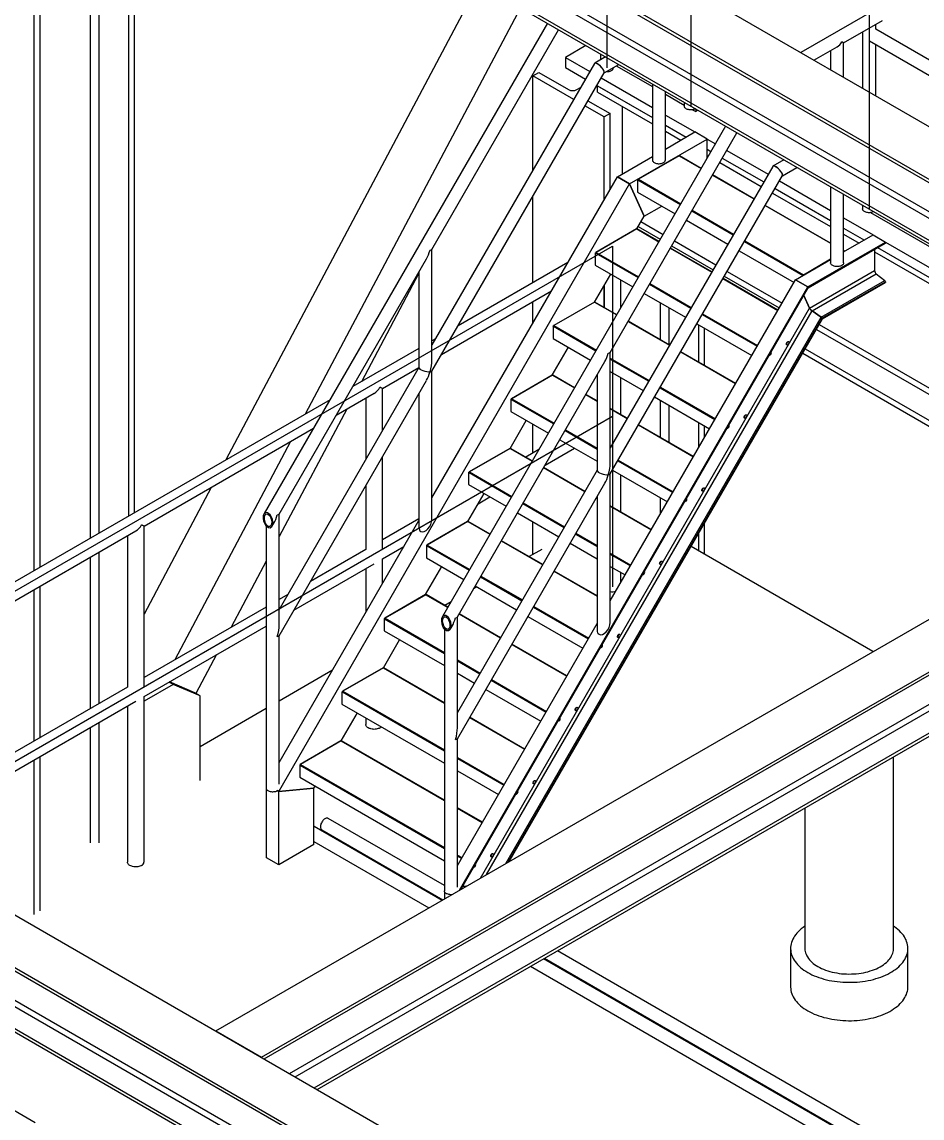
# Model space of a CAD drawing. Header units: inches. Extents: x -1490 to 2215, y -1057 to 1547.
# Drawn here: x 1692.9 to 1783.5, y 1336.1 to 1446.4 of the extents above; entities that cross this region are included whole.
import ezdxf

# ---------------------------------------------------------------- set-up
doc = ezdxf.new("R2010")
doc.units = ezdxf.units.IN
doc.header["$MEASUREMENT"] = 0

msp = doc.modelspace()

# ---------------------------------------------------------------- linework, layer by layer
at = {"color": 7, "linetype": 'Continuous', "lineweight": 25}
for p, q in [((1697.89, 1485.67), (1960.93, 1333.81)), ((1693.29, 1483.02), (1956.34, 1331.16)), ((1693.48, 1482.58), (1955.88, 1331.1)), ((1694.72, 1391.52), (1694.72, 1479.7)), ((1694.11, 1391.17), (1694.11, 1479.35)), ((1695.68, 1478.37), (1819.69, 1406.78)), ((1695.4, 1477.88), (1819.12, 1406.45)), ((1694.72, 1476.05), (1817.19, 1405.34)), ((1694.72, 1475.72), (1816.91, 1405.18)), ((1699.8, 1394.46), (1699.8, 1472.78)), ((1700.65, 1394.95), (1700.65, 1472.29)), ((1703.63, 1396.66), (1703.63, 1470.58)), ((1704.23, 1397.01), (1704.23, 1470.23)), ((1738.83, 1450.25), (1713.4, 1402.31)), ((1743.07, 1447.81), (1721.39, 1406.92)), ((1778.84, 1447.66), (1771.28, 1443.3)), ((1775.58, 1444.27), (1779.5, 1446.53)), ((1745.76, 1446.25), (1717.27, 1396.9)), ((1734.14, 1423.49), (1746.9, 1445.59)), ((1777.49, 1445.37), (1777.49, 1439.71)), ((1778.81, 1445.65), (1778.81, 1446.13)), ((1831.92, 1414.99), (1778.81, 1445.65)), ((1775.58, 1440.81), (1775.58, 1444.27)), ((1778.18, 1444.49), (1830.6, 1414.23)), ((1778.81, 1438.95), (1778.81, 1444.13)), ((1749.64, 1444.01), (1747.59, 1442.82)), ((1751.1, 1443.17), (1751.1, 1442.57)), ((1772.59, 1442.54), (1774.93, 1443.89)), ((1774.27, 1443.51), (1774.27, 1441.57)), ((1750.5, 1442.21), (1734.15, 1413.89)), ((1747.59, 1442.82), (1747.59, 1441.8)), ((1747.59, 1442.82), (1750.04, 1441.41)), ((1751.62, 1442.87), (1750.53, 1442.24)), ((1751.47, 1441.26), (1752.94, 1442.11)), ((1752.7, 1441.97), (1756.33, 1439.88)), ((1734.14, 1411.24), (1751.48, 1441.28)), ((1744.31, 1440.95), (1744.92, 1441.3)), ((1744.31, 1431.49), (1744.31, 1440.95)), ((1748.41, 1438.59), (1744.31, 1440.95)), ((1744.92, 1441.3), (1747.89, 1439.58)), ((1747.59, 1441.8), (1749.6, 1440.64)), ((1752.42, 1441.77), (1752.42, 1441.81)), ((1748.74, 1439.58), (1749.1, 1439.79)), ((1750.74, 1439.99), (1756.33, 1436.76)), ((1750.8, 1439.95), (1756.33, 1436.76)), ((1750.8, 1439.33), (1750.8, 1439.95)), ((1751.18, 1440.75), (1756.33, 1437.78)), ((1756.33, 1440.15), (1756.33, 1432.5)), ((1750.8, 1439.33), (1756.33, 1436.14)), ((1757.64, 1432.5), (1757.64, 1439.39)), ((1757.64, 1439.12), (1759.54, 1438.02)), ((1751.48, 1436.82), (1749.55, 1437.93)), ((1749.85, 1438.45), (1752.08, 1437.16)), ((1753.33, 1431.1), (1753.33, 1437.88)), ((1759.54, 1438.3), (1759.54, 1437.92)), ((1760.36, 1437.55), (1760.69, 1437.36)), ((1760.69, 1437.63), (1760.69, 1437.36)), ((1760.87, 1437.53), (1760.87, 1437.46)), ((1752.08, 1437.16), (1751.48, 1436.82)), ((1751.48, 1428.5), (1751.48, 1436.82)), ((1752.08, 1429.54), (1752.08, 1437.16)), ((1757.64, 1437.02), (1760.61, 1435.31)), ((1760.87, 1437.46), (1760.69, 1437.36)), ((1763.7, 1435.89), (1735.21, 1386.55)), ((1757.64, 1436), (1759.73, 1434.8)), ((1757.64, 1436), (1759.73, 1434.8)), ((1757.64, 1435.39), (1759.2, 1434.49)), ((1757.64, 1433.59), (1760.61, 1435.31)), ((1761.85, 1434.59), (1760.61, 1435.31)), ((1752.08, 1413.13), (1764.84, 1435.24)), ((1754.04, 1430.09), (1761.85, 1434.59)), ((1761.85, 1432.68), (1761.85, 1434.59)), ((1761.85, 1434.59), (1762.68, 1434.11)), ((1761.85, 1433.57), (1762.23, 1433.35)), ((1761.85, 1433.57), (1762.23, 1433.35)), ((1763.82, 1433.46), (1767.98, 1431.05)), ((1752.81, 1430.8), (1756.33, 1432.83)), ((1758.99, 1432.91), (1754.9, 1430.55)), ((1759.02, 1432.91), (1754.93, 1430.55)), ((1759.02, 1432.91), (1761.24, 1431.63)), ((1761.25, 1431.64), (1759.05, 1432.91)), ((1761.85, 1432.96), (1761.97, 1432.89)), ((1763.11, 1432.23), (1767.27, 1429.83)), ((1763.37, 1432.69), (1767.54, 1430.29)), ((1763.37, 1432.69), (1767.54, 1430.29)), ((1769.56, 1432.51), (1768.47, 1431.88)), ((1752.08, 1400.89), (1769.42, 1430.92)), ((1768.44, 1431.85), (1752.09, 1403.53)), ((1762.38, 1430.97), (1766.55, 1428.57)), ((1766.55, 1428.58), (1762.39, 1430.99)), ((1769.41, 1430.91), (1770.88, 1431.75)), ((1718.74, 1368.93), (1754.04, 1430.09)), ((1734.15, 1398.49), (1752.81, 1430.8)), ((1752.81, 1430.8), (1754.04, 1430.09)), ((1754.04, 1430.09), (1752.81, 1430.8)), ((1754.04, 1430.09), (1755.51, 1426.85)), ((1755.51, 1426.85), (1754.04, 1430.09)), ((1754.84, 1430.5), (1754.86, 1430.51)), ((1754.84, 1430.5), (1754.84, 1429.26)), ((1754.84, 1430.5), (1754.88, 1430.48)), ((1754.86, 1430.51), (1754.89, 1430.5)), ((1754.88, 1430.5), (1754.88, 1430.52)), ((1754.9, 1430.52), (1754.88, 1430.52)), ((1754.88, 1430.48), (1759.15, 1428.01)), ((1754.93, 1430.55), (1759.2, 1428.08)), ((1769.12, 1430.39), (1774.27, 1427.42)), ((1774.27, 1429.79), (1774.27, 1422.14)), ((1744.31, 1420.15), (1744.31, 1428.86)), ((1754.84, 1429.26), (1758.62, 1427.08)), ((1768.41, 1429.17), (1774.27, 1425.79)), ((1768.68, 1429.63), (1774.27, 1426.4)), ((1768.68, 1429.63), (1774.27, 1426.4)), ((1775.58, 1422.14), (1775.58, 1429.04)), ((1755.51, 1426.85), (1757.27, 1427.86)), ((1767.68, 1427.91), (1774.27, 1424.11)), ((1774.27, 1424.13), (1767.69, 1427.92)), ((1777.49, 1427.93), (1777.49, 1427.57)), ((1754.76, 1425.55), (1755.51, 1426.85)), ((1760.29, 1427.36), (1764.46, 1424.95)), ((1760.33, 1427.43), (1764.5, 1425.02)), ((1775.58, 1426.66), (1778.55, 1424.95)), ((1778.29, 1427.2), (1816.67, 1405.04)), ((1754.74, 1425.55), (1750.65, 1423.19)), ((1754.77, 1425.55), (1750.68, 1423.19)), ((1754.77, 1425.55), (1756.99, 1424.27)), ((1757, 1424.28), (1754.8, 1425.55)), ((1754.9, 1425.8), (1757.13, 1424.51)), ((1755.18, 1426.29), (1757.41, 1425)), ((1759.76, 1426.43), (1763.92, 1424.02)), ((1775.58, 1425.64), (1777.67, 1424.44)), ((1775.58, 1425.64), (1777.67, 1424.44)), ((1758.55, 1424.34), (1762.72, 1421.94)), ((1765.6, 1424.29), (1771.51, 1420.88)), ((1765.64, 1424.36), (1771.55, 1420.95)), ((1775.58, 1425.03), (1777.14, 1424.13)), ((1775.58, 1423.24), (1778.55, 1424.95)), ((1778.55, 1424.95), (1779.79, 1424.23)), ((1734.15, 1412.35), (1734.15, 1423.51)), ((1750.59, 1423.14), (1750.61, 1423.15)), ((1750.61, 1423.15), (1750.64, 1423.14)), ((1750.63, 1423.14), (1750.63, 1423.16)), ((1750.65, 1423.16), (1750.63, 1423.16)), ((1750.68, 1423.19), (1754.95, 1420.72)), ((1758.13, 1423.61), (1762.3, 1421.21)), ((1762.3, 1421.22), (1758.14, 1423.62)), ((1758.27, 1423.85), (1762.44, 1421.45)), ((1765.06, 1423.36), (1770.59, 1420.17)), ((1771.98, 1419.73), (1779.79, 1424.23)), ((1772.01, 1419.67), (1779.79, 1424.16)), ((1772.02, 1419.63), (1779.77, 1424.11)), ((1775.67, 1423.32), (1775.58, 1423.37)), ((1775.58, 1423.35), (1775.64, 1423.32)), ((1775.58, 1423.28), (1775.64, 1423.32)), ((1778.69, 1423.48), (1778.69, 1421.36)), ((1778.69, 1423.24), (1813.44, 1403.17)), ((1779, 1423.67), (1813.97, 1403.48)), ((1779, 1423.67), (1813.97, 1403.48)), ((1779.79, 1424.23), (1779.79, 1424.16)), ((1779.79, 1424.23), (1814.86, 1403.99)), ((1718.76, 1396.86), (1733.6, 1422.56)), ((1747.83, 1422.18), (1736.77, 1415.8)), ((1750.59, 1423.14), (1750.59, 1421.9)), ((1750.59, 1423.14), (1750.63, 1423.12)), ((1750.63, 1423.12), (1754.9, 1420.65)), ((1770.75, 1420.44), (1774.27, 1422.48)), ((1771.55, 1420.95), (1774.27, 1422.53)), ((1732.84, 1421.1), (1727.05, 1410.18)), ((1732.84, 1421.23), (1732.84, 1411.59)), ((1750.51, 1418.19), (1752.14, 1421.01)), ((1750.59, 1421.9), (1754.37, 1419.72)), ((1763.86, 1421.28), (1769.39, 1418.09)), ((1771.55, 1420.93), (1771.55, 1420.95)), ((1772.14, 1417.58), (1778.69, 1421.36)), ((1772.4, 1417.3), (1778.86, 1421.02)), ((1778.86, 1421.02), (1779.72, 1420.36)), ((1751.48, 1417.66), (1751.48, 1419.87)), ((1751.49, 1419.89), (1751.49, 1417.65)), ((1752.09, 1388.13), (1770.75, 1420.44)), ((1753.15, 1417.61), (1753.15, 1420.43)), ((1756.04, 1419.99), (1760.21, 1417.59)), ((1756.08, 1420.07), (1760.25, 1417.66)), ((1763.43, 1420.55), (1768.96, 1417.36)), ((1768.97, 1417.37), (1763.44, 1420.56)), ((1763.57, 1420.79), (1769.1, 1417.6)), ((1770.75, 1420.44), (1771.98, 1419.73)), ((1771.98, 1419.73), (1770.75, 1420.44)), ((1773.32, 1416.66), (1779.72, 1420.36)), ((1773.42, 1416.56), (1779.79, 1420.23)), ((1773.45, 1416.49), (1779.79, 1420.15)), ((1779.79, 1420.23), (1779.79, 1420.15)), ((1583.7, 1419.13), (1845.67, 1267.89)), ((1735.11, 1412.92), (1746.17, 1419.31)), ((1736.92, 1359), (1771.98, 1419.73)), ((1737.02, 1359.06), (1772.01, 1419.67)), ((1737.05, 1359.08), (1772.02, 1419.63)), ((1755.51, 1419.07), (1759.67, 1416.66)), ((1771.57, 1418.85), (1772.14, 1417.58)), ((1772.14, 1417.58), (1771.57, 1418.85)), ((1771.98, 1419.73), (1772.01, 1419.67)), ((1772.01, 1419.67), (1771.98, 1419.73)), ((1744.31, 1416.09), (1744.31, 1418.24)), ((1750.49, 1418.19), (1746.4, 1415.83)), ((1750.52, 1418.19), (1746.43, 1415.83)), ((1750.52, 1418.19), (1752.74, 1416.91)), ((1752.75, 1416.92), (1750.55, 1418.19)), ((1757.16, 1414.37), (1757.16, 1418.11)), ((1739.02, 1360.21), (1772.14, 1417.58)), ((1739.65, 1360.58), (1772.4, 1417.3)), ((1741.59, 1361.69), (1773.32, 1416.66)), ((1741.83, 1361.83), (1773.42, 1416.56)), ((1758.01, 1413.88), (1758.01, 1417.62)), ((1761.35, 1416.93), (1766.88, 1413.74)), ((1761.39, 1417), (1766.92, 1413.81)), ((1772.4, 1417.3), (1773.32, 1416.66)), ((1773.32, 1416.66), (1772.4, 1417.3)), ((1773.42, 1416.56), (1773.45, 1416.49)), ((1773.45, 1416.49), (1773.42, 1416.56)), ((1579.1, 1416.48), (1841.08, 1265.24)), ((1579.1, 1416.15), (1841.08, 1264.92)), ((1741.92, 1361.89), (1773.45, 1416.49)), ((1746.34, 1415.78), (1746.36, 1415.79)), ((1746.34, 1415.78), (1746.34, 1414.54)), ((1746.34, 1415.78), (1746.38, 1415.76)), ((1746.36, 1415.79), (1746.39, 1415.78)), ((1746.38, 1415.78), (1746.38, 1415.8)), ((1746.4, 1415.8), (1746.38, 1415.8)), ((1746.38, 1415.76), (1750.65, 1413.29)), ((1746.43, 1415.83), (1750.7, 1413.36)), ((1753.88, 1416.25), (1758.05, 1413.84)), ((1758.05, 1413.86), (1753.89, 1416.26)), ((1760.81, 1416), (1766.34, 1412.81)), ((1760.99, 1412.16), (1760.99, 1415.9)), ((1761.59, 1411.82), (1761.59, 1415.55)), ((1772.84, 1415.44), (1803.77, 1397.59)), ((1773.12, 1415.93), (1804.33, 1397.92)), ((1734.49, 1414.48), (1734.15, 1414.29)), ((1746.34, 1414.54), (1750.12, 1412.36)), ((1732.84, 1413.53), (1726.17, 1409.68)), ((1746.26, 1410.83), (1747.89, 1413.65)), ((1771.72, 1413.5), (1801.52, 1396.29)), ((1736.71, 1386.5), (1751.55, 1412.2)), ((1752.09, 1402), (1752.09, 1413.15)), ((1752.09, 1412.55), (1756, 1410.3)), ((1752.09, 1412.46), (1755.96, 1410.23)), ((1759.18, 1413.19), (1764.71, 1409.99)), ((1764.72, 1410.01), (1759.19, 1413.2)), ((1771.46, 1413.04), (1800.99, 1395.99)), ((1581.03, 1411.44), (1835.27, 1264.67)), ((1581.31, 1411.93), (1835.27, 1265.33)), ((1732.84, 1411.61), (1718.77, 1387.26)), ((1729.16, 1409.49), (1732.83, 1411.61)), ((1734.15, 1396.3), (1734.15, 1411.26)), ((1752.09, 1411.22), (1755.42, 1409.3)), ((1718.76, 1384.61), (1733.6, 1410.31)), ((1746.24, 1410.83), (1742.15, 1408.47)), ((1746.27, 1410.83), (1742.18, 1408.46)), ((1746.27, 1410.83), (1748.49, 1409.55)), ((1748.5, 1409.56), (1746.3, 1410.83)), ((1750.78, 1410.87), (1750.78, 1401.24)), ((1753.15, 1406.88), (1753.15, 1410.61)), ((1579.99, 1409.82), (1835.27, 1262.45)), ((1579.99, 1409.49), (1835.27, 1262.12)), ((1724.51, 1406.8), (1728.33, 1409.01)), ((1729.16, 1405.25), (1729.16, 1409.49)), ((1732.84, 1408.98), (1732.84, 1395.54)), ((1749.63, 1408.89), (1750.78, 1408.23)), ((1750.78, 1408.25), (1749.64, 1408.9)), ((1757.1, 1409.57), (1762.63, 1406.38)), ((1757.14, 1409.64), (1762.67, 1406.45)), ((1723.89, 1408.36), (1679.35, 1382.65)), ((1712.39, 1344.84), (1822.17, 1408.21)), ((1727.5, 1408.53), (1727.5, 1402.37)), ((1742.09, 1408.42), (1742.11, 1408.43)), ((1742.09, 1408.42), (1742.09, 1407.18)), ((1742.09, 1408.42), (1742.13, 1408.39)), ((1742.11, 1408.43), (1742.14, 1408.42)), ((1742.13, 1408.42), (1742.13, 1408.44)), ((1742.15, 1408.43), (1742.13, 1408.44)), ((1742.13, 1408.39), (1746.4, 1405.93)), ((1742.18, 1408.46), (1746.45, 1406)), ((1756.56, 1408.64), (1762.09, 1405.45)), ((1757.16, 1404.56), (1757.16, 1408.29)), ((1758.01, 1404.07), (1758.01, 1407.8)), ((1725.58, 1407.42), (1718.77, 1394.59)), ((1742.09, 1407.18), (1745.87, 1405)), ((1753.8, 1406.5), (1752.09, 1407.49)), ((1752.09, 1407.47), (1753.8, 1406.48)), ((1716.98, 1342.19), (1826.76, 1405.56)), ((1742.01, 1403.47), (1743.64, 1406.29)), ((1744.31, 1403), (1744.31, 1405.9)), ((1754.93, 1405.83), (1760.46, 1402.63)), ((1760.47, 1402.65), (1754.94, 1405.84)), ((1760.99, 1403.54), (1760.99, 1406.08)), ((1761.59, 1404.59), (1761.59, 1405.74)), ((1705.17, 1395.64), (1722.23, 1405.49)), ((1717.26, 1342.02), (1826.76, 1405.23)), ((1747.54, 1405.27), (1750.78, 1403.4)), ((1747.58, 1405.34), (1750.78, 1403.5)), ((1719.92, 1404.15), (1708.28, 1382.2)), ((1741.99, 1403.47), (1737.9, 1401.11)), ((1742.02, 1403.47), (1737.93, 1401.1)), ((1742.02, 1403.47), (1744.24, 1402.18)), ((1744.25, 1402.2), (1742.05, 1403.47)), ((1744.92, 1403.35), (1743.58, 1402.58)), ((1745.53, 1401.79), (1748.48, 1403.49)), ((1747.01, 1404.34), (1750.78, 1402.17)), ((1729.16, 1393.3), (1729.16, 1402.62)), ((1752.85, 1402.21), (1758.38, 1399.02)), ((1752.89, 1402.28), (1758.42, 1399.09)), ((1750.78, 1401.26), (1736.71, 1376.9)), ((1737.88, 1401.06), (1737.88, 1401.08)), ((1737.9, 1401.07), (1737.88, 1401.08)), ((1737.93, 1401.1), (1742.2, 1398.64)), ((1745.38, 1401.53), (1749.55, 1399.12)), ((1749.55, 1399.14), (1745.39, 1401.54)), ((1752.31, 1401.28), (1757.84, 1398.09)), ((1719.81, 1340.55), (1824.55, 1401.01)), ((1720.38, 1340.22), (1824.83, 1400.52)), ((1737.84, 1401.06), (1737.86, 1401.07)), ((1737.84, 1401.06), (1737.84, 1399.82)), ((1737.84, 1401.06), (1737.88, 1401.03)), ((1737.86, 1401.07), (1737.89, 1401.05)), ((1737.88, 1401.03), (1742.15, 1398.57)), ((1752.09, 1385.94), (1752.09, 1400.9)), ((1753.15, 1397.06), (1753.15, 1400.8)), ((1711.94, 1399.54), (1705.17, 1386.79)), ((1722.31, 1339.11), (1826.76, 1399.41)), ((1722.59, 1338.95), (1826.76, 1399.08)), ((1727.5, 1399.74), (1727.5, 1393.3)), ((1736.71, 1374.25), (1751.55, 1399.96)), ((1737.76, 1396.11), (1739.39, 1398.93)), ((1737.84, 1399.82), (1741.62, 1397.64)), ((1738.8, 1397.9), (1739.98, 1398.59)), ((1743.29, 1397.91), (1747.46, 1395.51)), ((1743.33, 1397.98), (1747.5, 1395.58)), ((1750.68, 1398.46), (1750.78, 1398.41)), ((1750.78, 1398.43), (1750.69, 1398.48)), ((1750.78, 1398.63), (1750.78, 1385.19)), ((1757.16, 1396.92), (1757.16, 1398.48)), ((1718.77, 1385.72), (1718.77, 1396.87)), ((1742.76, 1396.98), (1746.92, 1394.58)), ((1756.22, 1395.29), (1752.09, 1397.67)), ((1752.09, 1397.65), (1756.21, 1395.27)), ((1705.17, 1379.45), (1705.17, 1395.64)), ((1717.46, 1395.66), (1717.46, 1369.29)), ((1718.03, 1395.59), (1718.23, 1395.93)), ((1718.77, 1371.86), (1732.84, 1396.21)), ((1732.84, 1396.38), (1729.16, 1394.26)), ((1737.74, 1396.11), (1733.65, 1393.75)), ((1737.77, 1396.11), (1733.68, 1393.74)), ((1737.77, 1396.11), (1739.99, 1394.82)), ((1740, 1394.84), (1737.8, 1396.11)), ((1744.31, 1392.78), (1744.31, 1396.08)), ((1761.59, 1392.78), (1761.59, 1395.96)), ((1681.18, 1381.79), (1704.34, 1395.16)), ((1703.51, 1394.68), (1703.51, 1379.45)), ((1748.6, 1394.85), (1750.78, 1393.59)), ((1748.64, 1394.92), (1750.78, 1393.68)), ((1760.99, 1393.13), (1760.99, 1394.91)), ((1729.16, 1392.34), (1731.32, 1393.59)), ((1733.59, 1393.7), (1733.61, 1393.71)), ((1733.59, 1393.7), (1733.59, 1392.46)), ((1733.59, 1393.7), (1733.63, 1393.67)), ((1733.61, 1393.71), (1733.64, 1393.69)), ((1733.63, 1393.7), (1733.63, 1393.72)), ((1733.65, 1393.71), (1733.63, 1393.72)), ((1733.63, 1393.67), (1737.9, 1391.21)), ((1733.68, 1393.74), (1737.95, 1391.28)), ((1741.13, 1394.17), (1745.3, 1391.76)), ((1745.3, 1391.78), (1741.14, 1394.18)), ((1748.06, 1393.92), (1750.78, 1392.35)), ((1778.52, 1383.01), (1760.22, 1393.58)), ((1699.8, 1377.31), (1699.8, 1392.54)), ((1700.65, 1377.8), (1700.65, 1393.03)), ((1727.5, 1393.3), (1721.92, 1390.08)), ((1729.16, 1389.85), (1729.16, 1392.34)), ((1733.59, 1392.46), (1737.37, 1390.28)), ((1745.21, 1393.3), (1743.94, 1392.57)), ((1752.09, 1392.93), (1754.17, 1391.73)), ((1752.09, 1392.83), (1754.13, 1391.66)), ((1717.46, 1392.11), (1713.94, 1385.47)), ((1720.26, 1387.2), (1728.33, 1391.86)), ((1727.5, 1391.38), (1727.5, 1386.97)), ((1733.51, 1388.75), (1735.14, 1391.57)), ((1752.09, 1391.59), (1753.59, 1390.73)), ((1739.04, 1390.55), (1743.21, 1388.14)), ((1739.08, 1390.62), (1743.25, 1388.22)), ((1746.43, 1391.1), (1750.78, 1388.6)), ((1750.78, 1388.62), (1746.44, 1391.12)), ((1753.15, 1389.97), (1753.15, 1390.98)), ((1694.11, 1374.02), (1694.11, 1389.26)), ((1694.72, 1374.37), (1694.72, 1389.6)), ((1738.67, 1389.53), (1738.34, 1389.34)), ((1738.51, 1389.62), (1742.67, 1387.22)), ((1719.64, 1388.76), (1718.77, 1388.26)), ((1733.49, 1388.75), (1729.4, 1386.38)), ((1733.52, 1388.74), (1729.43, 1386.38)), ((1733.52, 1388.74), (1735.74, 1387.46)), ((1735.75, 1387.48), (1733.55, 1388.75)), ((1736.07, 1388.02), (1735.44, 1387.66)), ((1717.46, 1387.5), (1705.17, 1380.41)), ((1736.88, 1386.8), (1741.05, 1384.4)), ((1741.05, 1384.41), (1736.89, 1386.82)), ((1744.35, 1387.49), (1749.88, 1384.29)), ((1744.39, 1387.56), (1749.92, 1384.37)), ((1729.34, 1386.33), (1729.36, 1386.35)), ((1729.34, 1386.33), (1729.34, 1385.1)), ((1729.34, 1386.33), (1729.38, 1386.31)), ((1729.36, 1386.35), (1729.39, 1386.33)), ((1729.38, 1386.33), (1729.38, 1386.36)), ((1729.4, 1386.35), (1729.38, 1386.36)), ((1729.38, 1386.31), (1735.4, 1382.84)), ((1729.43, 1386.38), (1735.4, 1382.93)), ((1736.71, 1375.36), (1736.71, 1386.52)), ((1736.71, 1361.5), (1750.78, 1385.85)), ((1743.81, 1386.56), (1749.34, 1383.37)), ((1705.17, 1378.49), (1717.46, 1385.59)), ((1718.77, 1369.67), (1718.77, 1384.63)), ((1729.34, 1385.1), (1735.4, 1381.6)), ((1735.4, 1385.31), (1735.4, 1358.93)), ((1735.97, 1385.23), (1736.17, 1385.57)), ((1729.26, 1381.39), (1730.89, 1384.2)), ((1742.18, 1383.74), (1747.71, 1380.55)), ((1747.72, 1380.56), (1742.19, 1383.76)), ((1712.48, 1382.71), (1710.4, 1378.8)), ((1729.24, 1381.39), (1725.15, 1379.02)), ((1729.27, 1381.38), (1725.18, 1379.02)), ((1729.27, 1381.38), (1735.4, 1377.84)), ((1735.4, 1377.86), (1729.3, 1381.39)), ((1736.71, 1382.17), (1739, 1380.85)), ((1736.71, 1382.08), (1738.96, 1380.78)), ((1724.13, 1381.13), (1718.77, 1378.04)), ((1736.71, 1380.84), (1738.42, 1379.85)), ((1740.1, 1380.13), (1745.63, 1376.93)), ((1740.14, 1380.2), (1745.67, 1377)), ((1703.51, 1379.45), (1681.18, 1366.56)), ((1708.12, 1379.71), (1705.17, 1378.01)), ((1708.12, 1379.71), (1707.7, 1379.95)), ((1710.28, 1378.87), (1707.72, 1379.96)), ((1710.82, 1378.56), (1708.12, 1379.71)), ((1725.18, 1379.02), (1735.4, 1373.12)), ((1739.56, 1379.2), (1745.09, 1376)), ((1681.18, 1364.64), (1704.34, 1378.01)), ((1705.17, 1361.82), (1705.17, 1378.49)), ((1710.82, 1378.56), (1710.28, 1378.87)), ((1710.82, 1370.04), (1710.82, 1378.56)), ((1725.09, 1378.97), (1725.11, 1378.98)), ((1725.09, 1378.97), (1725.09, 1377.73)), ((1725.09, 1378.97), (1725.13, 1378.95)), ((1725.11, 1378.98), (1725.14, 1378.97)), ((1725.13, 1378.97), (1725.13, 1379)), ((1725.15, 1378.99), (1725.13, 1379)), ((1725.13, 1378.95), (1735.4, 1373.02)), ((1703.51, 1377.53), (1703.51, 1361.82)), ((1717.46, 1377.28), (1710.82, 1373.44)), ((1725.01, 1374.03), (1726.64, 1376.84)), ((1725.09, 1377.73), (1735.4, 1371.78)), ((1736.8, 1377.05), (1736.71, 1377.1)), ((1736.71, 1377.09), (1736.8, 1377.04)), ((1700.65, 1363.78), (1700.65, 1375.88)), ((1727.5, 1376.34), (1727.5, 1375.67)), ((1737.93, 1376.38), (1743.46, 1373.19)), ((1743.47, 1373.2), (1737.94, 1376.4)), ((1699.8, 1363.78), (1699.8, 1375.39)), ((1724.99, 1374.02), (1720.9, 1371.66)), ((1725.02, 1374.02), (1720.93, 1371.66)), ((1725.02, 1374.02), (1735.4, 1368.03)), ((1735.4, 1368.05), (1725.05, 1374.02)), ((1736.71, 1359.31), (1736.71, 1374.27)), ((1694.72, 1356.92), (1694.72, 1372.46)), ((1780.6, 1353.14), (1780.6, 1372.44)), ((1694.11, 1356.57), (1694.11, 1372.11)), ((1720.84, 1371.61), (1720.86, 1371.62)), ((1720.84, 1371.61), (1720.84, 1370.37)), ((1720.84, 1371.61), (1720.88, 1371.59)), ((1720.86, 1371.62), (1720.89, 1371.61)), ((1720.88, 1371.61), (1720.88, 1371.64)), ((1720.9, 1371.63), (1720.88, 1371.64)), ((1720.88, 1371.59), (1735.4, 1363.21)), ((1720.93, 1371.66), (1735.4, 1363.3)), ((1736.71, 1372.36), (1741.42, 1369.64)), ((1736.71, 1372.26), (1741.38, 1369.57)), ((1720.84, 1370.37), (1735.4, 1361.97)), ((1736.71, 1371.03), (1740.84, 1368.64)), ((1717.5, 1362.27), (1717.5, 1369.16)), ((1718.74, 1368.93), (1722.27, 1369.28)), ((1722.27, 1369.28), (1718.74, 1368.93)), ((1722.27, 1369.28), (1722.39, 1369.48)), ((1722.27, 1363.59), (1722.27, 1369.28)), ((1718.58, 1369.02), (1718.74, 1368.93)), ((1718.74, 1368.93), (1718.58, 1369.02)), ((1718.74, 1361.55), (1718.74, 1368.93)), ((1739.22, 1365.84), (1736.71, 1367.29)), ((1736.71, 1367.27), (1739.21, 1365.83)), ((1771.68, 1367.29), (1771.68, 1353.14)), ((1735.4, 1359.48), (1723.71, 1366.23)), ((1722.3, 1365.41), (1722.27, 1365.42)), ((1735.16, 1357.98), (1722.3, 1365.41)), ((1723.06, 1365.09), (1735.26, 1358.04)), ((1722.27, 1363.59), (1718.74, 1361.55)), ((1722.27, 1363.91), (1733.85, 1357.23)), ((1736.71, 1362.54), (1737.17, 1362.28)), ((1718.74, 1361.55), (1717.5, 1362.27)), ((1736.71, 1362.45), (1737.13, 1362.21)), ((1737.23, 1359.37), (1737.64, 1359.41)), ((1737.64, 1359.41), (1737.23, 1359.37)), ((1735.44, 1358.14), (1735.44, 1358.8)), ((1790.24, 1327.82), (1746.78, 1352.91)), ((1770.24, 1353.14), (1770.24, 1349.28)), ((1782.05, 1349.28), (1782.05, 1353.14)), ((1665.84, 1352.02), (1694.23, 1335.63)), ((1790.28, 1326.17), (1745.36, 1352.1)), ((1745.46, 1352.15), (1790.28, 1326.28)), ((1744.05, 1351.34), (1790.28, 1324.65)), ((1712.39, 1344.84), (1716.98, 1342.19))]:
    msp.add_line(p, q, dxfattribs=at)
at = {"color": 7, "linetype": 'Continuous'}
for p, q in [((1751.76, 1476.07), (1751.76, 1441.77)), ((1760.2, 1472.21), (1760.2, 1437.92)), ((1778.15, 1461.86), (1778.15, 1427.57)), ((1680.35, 1382.27), (1752.32, 1423.82)), ((1752.32, 1423.82), (1752.32, 1389.52)), ((1752.32, 1406.67), (1680.35, 1365.12))]:
    msp.add_line(p, q, dxfattribs=at)
at = {"color": 7, "linetype": 'Continuous', "lineweight": 25, "flags": 128}
for points in [[(1760.66, 1437.65), (1760.59, 1437.61), (1760.51, 1437.58), (1760.42, 1437.56), (1760.33, 1437.55), (1760.23, 1437.54), (1760.14, 1437.54), (1760.04, 1437.55), (1759.95, 1437.57), (1759.86, 1437.59), (1759.78, 1437.62), (1759.71, 1437.66), (1759.65, 1437.7), (1759.61, 1437.75), (1759.57, 1437.8), (1759.55, 1437.86), (1759.54, 1437.91), (1759.54, 1437.92)], [(1756.33, 1432.5), (1756.33, 1432.49), (1756.34, 1432.44), (1756.36, 1432.38), (1756.4, 1432.33), (1756.44, 1432.28), (1756.5, 1432.24), (1756.57, 1432.2), (1756.65, 1432.17), (1756.74, 1432.15), (1756.83, 1432.13), (1756.93, 1432.12), (1757.02, 1432.12), (1757.12, 1432.13), (1757.21, 1432.14), (1757.3, 1432.17), (1757.38, 1432.2), (1757.45, 1432.23)], [(1778.6, 1427.29), (1778.54, 1427.26), (1778.46, 1427.24), (1778.37, 1427.21), (1778.28, 1427.2), (1778.19, 1427.19), (1778.09, 1427.19), (1777.99, 1427.2), (1777.9, 1427.22), (1777.82, 1427.24), (1777.74, 1427.27), (1777.67, 1427.31), (1777.61, 1427.35), (1777.56, 1427.4), (1777.52, 1427.45), (1777.5, 1427.51), (1777.49, 1427.56), (1777.49, 1427.57)], [(1775.58, 1422.14), (1775.58, 1422.09), (1775.56, 1422.04), (1775.53, 1421.99), (1775.48, 1421.94), (1775.42, 1421.89), (1775.36, 1421.86), (1775.28, 1421.82), (1775.2, 1421.8), (1775.1, 1421.78), (1775.01, 1421.77), (1774.91, 1421.76), (1774.82, 1421.77), (1774.73, 1421.78), (1774.64, 1421.8), (1774.55, 1421.83), (1774.48, 1421.86), (1774.41, 1421.91), (1774.36, 1421.95), (1774.32, 1422), (1774.29, 1422.05), (1774.27, 1422.11), (1774.27, 1422.14)], [(1769.95, 1413.89), (1769.91, 1413.87), (1769.88, 1413.87), (1769.85, 1413.88), (1769.83, 1413.9), (1769.82, 1413.94), (1769.81, 1413.98), (1769.82, 1414.02), (1769.84, 1414.07), (1769.86, 1414.11), (1769.89, 1414.15), (1769.93, 1414.18), (1769.96, 1414.2), (1770, 1414.21), (1770.03, 1414.21), (1770.06, 1414.19), (1770.07, 1414.17), (1770.08, 1414.13), (1770.08, 1414.09), (1770.06, 1414.04), (1770.04, 1413.99), (1770.02, 1413.95), (1769.98, 1413.92), (1769.95, 1413.89)], [(1765.7, 1406.53), (1765.66, 1406.51), (1765.63, 1406.51), (1765.6, 1406.52), (1765.58, 1406.54), (1765.57, 1406.57), (1765.56, 1406.61), (1765.57, 1406.66), (1765.59, 1406.71), (1765.61, 1406.75), (1765.64, 1406.79), (1765.68, 1406.82), (1765.71, 1406.84), (1765.75, 1406.85), (1765.78, 1406.85), (1765.81, 1406.83), (1765.82, 1406.8), (1765.83, 1406.77), (1765.83, 1406.72), (1765.81, 1406.68), (1765.79, 1406.63), (1765.77, 1406.59), (1765.73, 1406.55), (1765.7, 1406.53)], [(1761.45, 1399.17), (1761.41, 1399.15), (1761.38, 1399.15), (1761.35, 1399.16), (1761.33, 1399.18), (1761.32, 1399.21), (1761.31, 1399.25), (1761.32, 1399.3), (1761.34, 1399.35), (1761.36, 1399.39), (1761.39, 1399.43), (1761.43, 1399.46), (1761.46, 1399.48), (1761.5, 1399.49), (1761.53, 1399.49), (1761.56, 1399.47), (1761.57, 1399.44), (1761.58, 1399.41), (1761.58, 1399.36), (1761.56, 1399.32), (1761.54, 1399.27), (1761.52, 1399.23), (1761.48, 1399.19), (1761.45, 1399.17)], [(1757.2, 1391.81), (1757.16, 1391.79), (1757.13, 1391.79), (1757.1, 1391.8), (1757.08, 1391.82), (1757.07, 1391.85), (1757.06, 1391.89), (1757.07, 1391.94), (1757.09, 1391.98), (1757.11, 1392.03), (1757.14, 1392.07), (1757.18, 1392.1), (1757.21, 1392.12), (1757.25, 1392.13), (1757.28, 1392.13), (1757.31, 1392.11), (1757.32, 1392.08), (1757.33, 1392.05), (1757.33, 1392), (1757.31, 1391.96), (1757.29, 1391.91), (1757.27, 1391.87), (1757.23, 1391.83), (1757.2, 1391.81)], [(1752.95, 1384.44), (1752.91, 1384.43), (1752.88, 1384.43), (1752.85, 1384.44), (1752.83, 1384.46), (1752.82, 1384.49), (1752.81, 1384.53), (1752.82, 1384.58), (1752.84, 1384.62), (1752.86, 1384.67), (1752.89, 1384.71), (1752.93, 1384.74), (1752.96, 1384.76), (1753, 1384.77), (1753.03, 1384.76), (1753.06, 1384.75), (1753.07, 1384.72), (1753.08, 1384.68), (1753.08, 1384.64), (1753.06, 1384.59), (1753.04, 1384.55), (1753.02, 1384.51), (1752.98, 1384.47), (1752.95, 1384.44)], [(1748.7, 1377.08), (1748.66, 1377.07), (1748.63, 1377.07), (1748.6, 1377.08), (1748.58, 1377.1), (1748.57, 1377.13), (1748.56, 1377.17), (1748.57, 1377.21), (1748.59, 1377.26), (1748.61, 1377.31), (1748.64, 1377.35), (1748.68, 1377.38), (1748.71, 1377.4), (1748.75, 1377.41), (1748.78, 1377.4), (1748.81, 1377.39), (1748.82, 1377.36), (1748.83, 1377.32), (1748.83, 1377.28), (1748.81, 1377.23), (1748.79, 1377.19), (1748.77, 1377.14), (1748.73, 1377.11), (1748.7, 1377.08)], [(1728.92, 1375.33), (1728.84, 1375.29), (1728.75, 1375.26), (1728.65, 1375.23), (1728.55, 1375.21), (1728.44, 1375.2), (1728.33, 1375.19), (1728.22, 1375.2), (1728.12, 1375.21), (1728.01, 1375.23), (1727.92, 1375.26), (1727.83, 1375.29), (1727.74, 1375.33), (1727.67, 1375.38), (1727.61, 1375.43), (1727.56, 1375.49), (1727.53, 1375.55), (1727.51, 1375.61), (1727.5, 1375.67)], [(1717.46, 1369.29), (1717.46, 1369.28), (1717.47, 1369.23), (1717.49, 1369.17), (1717.53, 1369.12), (1717.57, 1369.07), (1717.63, 1369.03), (1717.71, 1368.99), (1717.78, 1368.96), (1717.87, 1368.94), (1717.96, 1368.92), (1718.06, 1368.91), (1718.15, 1368.91), (1718.25, 1368.92), (1718.34, 1368.93), (1718.43, 1368.95), (1718.51, 1368.98), (1718.58, 1369.02)], [(1744.45, 1369.72), (1744.41, 1369.71), (1744.38, 1369.7), (1744.35, 1369.71), (1744.33, 1369.74), (1744.32, 1369.77), (1744.31, 1369.81), (1744.32, 1369.85), (1744.34, 1369.9), (1744.36, 1369.95), (1744.39, 1369.98), (1744.43, 1370.02), (1744.46, 1370.04), (1744.5, 1370.05), (1744.53, 1370.04), (1744.56, 1370.03), (1744.57, 1370), (1744.58, 1369.96), (1744.58, 1369.92), (1744.56, 1369.87), (1744.54, 1369.83), (1744.52, 1369.78), (1744.48, 1369.75), (1744.45, 1369.72)], [(1723.71, 1366.23), (1723.68, 1366.24), (1723.63, 1366.25), (1723.57, 1366.26), (1723.5, 1366.24), (1723.44, 1366.22), (1723.37, 1366.18), (1723.3, 1366.14), (1723.24, 1366.08), (1723.17, 1366.01), (1723.12, 1365.94), (1723.06, 1365.86), (1723.02, 1365.77), (1722.98, 1365.68), (1722.95, 1365.6), (1722.93, 1365.51), (1722.92, 1365.43), (1722.92, 1365.35), (1722.93, 1365.28), (1722.95, 1365.21), (1722.98, 1365.16), (1723.02, 1365.12), (1723.06, 1365.09)], [(1740.2, 1362.36), (1740.16, 1362.35), (1740.13, 1362.34), (1740.1, 1362.35), (1740.08, 1362.38), (1740.07, 1362.41), (1740.06, 1362.45), (1740.07, 1362.49), (1740.09, 1362.54), (1740.11, 1362.58), (1740.14, 1362.62), (1740.18, 1362.65), (1740.21, 1362.68), (1740.25, 1362.68), (1740.28, 1362.68), (1740.31, 1362.66), (1740.32, 1362.64), (1740.33, 1362.6), (1740.33, 1362.56), (1740.31, 1362.51), (1740.29, 1362.46), (1740.27, 1362.42), (1740.23, 1362.39), (1740.2, 1362.36)], [(1704.93, 1361.49), (1704.85, 1361.44), (1704.76, 1361.41), (1704.66, 1361.38), (1704.56, 1361.36), (1704.45, 1361.35), (1704.34, 1361.34), (1704.23, 1361.35), (1704.13, 1361.36), (1704.02, 1361.38), (1703.93, 1361.41), (1703.84, 1361.44), (1703.75, 1361.49), (1703.68, 1361.53), (1703.62, 1361.58), (1703.57, 1361.64), (1703.54, 1361.7), (1703.52, 1361.76), (1703.51, 1361.82)], [(1736.15, 1358.55), (1736.14, 1358.55), (1736.05, 1358.55), (1735.95, 1358.56), (1735.86, 1358.57), (1735.77, 1358.59), (1735.68, 1358.62), (1735.61, 1358.65), (1735.54, 1358.69), (1735.49, 1358.74), (1735.45, 1358.79), (1735.42, 1358.84), (1735.4, 1358.9), (1735.4, 1358.93)], [(1771.68, 1355.37), (1771.68, 1355.37), (1771.49, 1355.24), (1771.32, 1355.11), (1771.16, 1354.97), (1771.02, 1354.83), (1770.88, 1354.68), (1770.76, 1354.54), (1770.65, 1354.38), (1770.55, 1354.23), (1770.46, 1354.07), (1770.39, 1353.91), (1770.33, 1353.75), (1770.29, 1353.59), (1770.26, 1353.42), (1770.24, 1353.26), (1770.24, 1353.09), (1770.25, 1352.93), (1770.27, 1352.77), (1770.31, 1352.6), (1770.36, 1352.44), (1770.43, 1352.28), (1770.51, 1352.12), (1770.6, 1351.97), (1770.7, 1351.81), (1770.82, 1351.66), (1770.95, 1351.52), (1771.09, 1351.37), (1771.24, 1351.23), (1771.41, 1351.1), (1771.58, 1350.97), (1771.77, 1350.84), (1771.97, 1350.73)], [(1771.97, 1350.73), (1772.17, 1350.61), (1772.39, 1350.5), (1772.61, 1350.4), (1772.85, 1350.31), (1773.09, 1350.22), (1773.34, 1350.14), (1773.59, 1350.06), (1773.85, 1349.99), (1774.12, 1349.93), (1774.39, 1349.88), (1774.66, 1349.84), (1774.94, 1349.8), (1775.22, 1349.77), (1775.5, 1349.75), (1775.79, 1349.73), (1776.07, 1349.73), (1776.36, 1349.73), (1776.64, 1349.74), (1776.93, 1349.76), (1777.21, 1349.78), (1777.49, 1349.82), (1777.76, 1349.86), (1778.04, 1349.91), (1778.3, 1349.96), (1778.57, 1350.03), (1778.82, 1350.1), (1779.08, 1350.18), (1779.32, 1350.26), (1779.56, 1350.35), (1779.79, 1350.45), (1780.01, 1350.56), (1780.22, 1350.67), (1780.42, 1350.78), (1780.61, 1350.91), (1780.79, 1351.03), (1780.96, 1351.17), (1781.12, 1351.3), (1781.27, 1351.44), (1781.41, 1351.59), (1781.53, 1351.74), (1781.64, 1351.89), (1781.74, 1352.04), (1781.82, 1352.2), (1781.89, 1352.36), (1781.95, 1352.52), (1782, 1352.68), (1782.03, 1352.85), (1782.04, 1353.01), (1782.05, 1353.18), (1782.04, 1353.34), (1782.01, 1353.51), (1781.98, 1353.67), (1781.92, 1353.83), (1781.86, 1353.99), (1781.78, 1354.15), (1781.69, 1354.31), (1781.59, 1354.46), (1781.47, 1354.61), (1781.34, 1354.76), (1781.2, 1354.9), (1781.04, 1355.04), (1780.88, 1355.17), (1780.7, 1355.3), (1780.6, 1355.37)], [(1771.68, 1353.14), (1771.68, 1353.12), (1771.69, 1352.98), (1771.72, 1352.83), (1771.75, 1352.69), (1771.8, 1352.55), (1771.86, 1352.41), (1771.94, 1352.28), (1772.03, 1352.14), (1772.13, 1352.01), (1772.25, 1351.89), (1772.37, 1351.76), (1772.51, 1351.64), (1772.66, 1351.53), (1772.82, 1351.42), (1772.99, 1351.32)], [(1772.99, 1351.32), (1773.17, 1351.22), (1773.36, 1351.13), (1773.56, 1351.04), (1773.76, 1350.96), (1773.98, 1350.89), (1774.2, 1350.82), (1774.42, 1350.76), (1774.65, 1350.71), (1774.89, 1350.67), (1775.13, 1350.63), (1775.37, 1350.6), (1775.62, 1350.58), (1775.86, 1350.57), (1776.11, 1350.56), (1776.36, 1350.57), (1776.61, 1350.58), (1776.85, 1350.59), (1777.1, 1350.62), (1777.34, 1350.66), (1777.57, 1350.7), (1777.81, 1350.75), (1778.03, 1350.8), (1778.26, 1350.87), (1778.47, 1350.94), (1778.68, 1351.02), (1778.88, 1351.1), (1779.07, 1351.19), (1779.25, 1351.29), (1779.42, 1351.39), (1779.59, 1351.5), (1779.74, 1351.61), (1779.88, 1351.73), (1780.01, 1351.85), (1780.13, 1351.98), (1780.23, 1352.11), (1780.32, 1352.24), (1780.4, 1352.38), (1780.47, 1352.52), (1780.52, 1352.66), (1780.56, 1352.8), (1780.59, 1352.94), (1780.6, 1353.08), (1780.6, 1353.14)], [(1770.24, 1349.28), (1770.24, 1349.24), (1770.25, 1349.07), (1770.27, 1348.91), (1770.31, 1348.75), (1770.36, 1348.58), (1770.43, 1348.42), (1770.51, 1348.26), (1770.6, 1348.11), (1770.7, 1347.95), (1770.82, 1347.8), (1770.95, 1347.66), (1771.09, 1347.51), (1771.24, 1347.38), (1771.41, 1347.24), (1771.58, 1347.11), (1771.77, 1346.99), (1771.97, 1346.87)], [(1771.97, 1346.87), (1772.17, 1346.75), (1772.39, 1346.65), (1772.61, 1346.54), (1772.85, 1346.45), (1773.09, 1346.36), (1773.34, 1346.28), (1773.59, 1346.2), (1773.85, 1346.14), (1774.12, 1346.08), (1774.39, 1346.02), (1774.66, 1345.98), (1774.94, 1345.94), (1775.22, 1345.91), (1775.5, 1345.89), (1775.79, 1345.88), (1776.07, 1345.87), (1776.36, 1345.87), (1776.64, 1345.88), (1776.93, 1345.9), (1777.21, 1345.93), (1777.49, 1345.96), (1777.76, 1346), (1778.04, 1346.05), (1778.3, 1346.11), (1778.57, 1346.17), (1778.82, 1346.24), (1779.08, 1346.32), (1779.32, 1346.4), (1779.56, 1346.5), (1779.79, 1346.59), (1780.01, 1346.7), (1780.22, 1346.81), (1780.42, 1346.93), (1780.61, 1347.05), (1780.79, 1347.18), (1780.96, 1347.31), (1781.12, 1347.44), (1781.27, 1347.59), (1781.41, 1347.73), (1781.53, 1347.88), (1781.64, 1348.03), (1781.74, 1348.19), (1781.82, 1348.34), (1781.89, 1348.5), (1781.95, 1348.66), (1782, 1348.83), (1782.03, 1348.99), (1782.04, 1349.15), (1782.05, 1349.28)]]:
    msp.add_lwpolyline(points, dxfattribs=at)
at = {"color": 7, "linetype": 'Continuous', "lineweight": 25}
for centre, radius, start, end in [((1751.77, 1442.36), 0.97, 265.9476, 297.8334), ((1752.09, 1441.8), 0.326, 293.9438, 354.7361), ((1748.32, 1440.39), 0.915, 242.391, 297.609), ((1757.32, 1432.53), 0.326, 293.9438, 354.7361), ((1759, 1432.89), 0.0292, 54.3824, 114.3071), ((1759.04, 1432.89), 0.0292, 65.6929, 125.6176), ((1754.97, 1430.47), 0.0891, 122.6055, 177.3945), ((1754.91, 1430.53), 0.0253, 50.7967, 189.214), ((1754.75, 1425.53), 0.0292, 54.3824, 114.3071), ((1754.79, 1425.53), 0.0292, 65.6929, 125.6176), ((1750.72, 1423.11), 0.0891, 122.6055, 177.3945), ((1750.66, 1423.17), 0.0253, 50.7967, 189.214), ((1775.59, 1423.24), 0.0859, 29.2391, 57.6588), ((1775.66, 1423.3), 0.0253, 350.786, 129.2033), ((1779.73, 1424.15), 0.0538, 304.7388, 6.5733), ((1771.59, 1420.88), 0.0891, 122.6055, 177.3945), ((1771.5, 1420.88), 0.0837, 28.8568, 58.0454), ((1779.14, 1421.38), 0.453, 182.8998, 231.6282), ((1771.57, 1420.89), 0.0446, 122.6055, 177.3945), ((1771.52, 1420.89), 0.0418, 28.8609, 58.0455), ((1779.62, 1420.22), 0.172, 2.8998, 51.6282), ((1750.5, 1418.17), 0.0292, 54.3824, 114.3071), ((1750.54, 1418.17), 0.0292, 65.6929, 125.6176), ((1746.47, 1415.75), 0.0891, 122.6055, 177.3945), ((1746.41, 1415.81), 0.0253, 50.7967, 189.214), ((1769.66, 1414.21), 0.283, 302.5181, 357.4872), ((1769.66, 1414.21), 0.284, 302.1695, 357.3919), ((1769.63, 1414.23), 0.3, 309.3487, 350.6567), ((1768.12, 1412.95), 0.101, 258.7092, 304.6179), ((1768.08, 1413.08), 0.23, 295.9085, 25.1013), ((1746.25, 1410.8), 0.0292, 54.3824, 114.3071), ((1746.29, 1410.8), 0.0292, 65.6929, 125.6176), ((1742.16, 1408.45), 0.0253, 50.7967, 189.214), ((1742.22, 1408.39), 0.0891, 122.6055, 177.3945), ((1765.41, 1406.85), 0.283, 302.5181, 357.4872), ((1765.41, 1406.85), 0.284, 302.1695, 357.3919), ((1765.38, 1406.87), 0.3, 309.3487, 350.6567), ((1763.87, 1405.59), 0.101, 258.7092, 304.6179), ((1763.83, 1405.71), 0.23, 295.9085, 25.1013), ((1742, 1403.44), 0.0292, 54.3824, 114.3071), ((1742.04, 1403.44), 0.0292, 65.6929, 125.6176), ((1737.91, 1401.08), 0.0253, 50.7967, 189.214), ((1737.97, 1401.03), 0.0891, 122.6055, 177.3945), ((1761.16, 1399.48), 0.283, 302.5181, 357.4872), ((1761.16, 1399.48), 0.284, 302.1695, 357.3919), ((1761.13, 1399.5), 0.3, 309.3487, 350.6567), ((1759.62, 1398.23), 0.101, 258.7092, 304.6179), ((1759.58, 1398.35), 0.23, 295.9085, 25.1013), ((1737.75, 1396.08), 0.0292, 54.3824, 114.3071), ((1737.79, 1396.08), 0.0292, 65.6929, 125.6176), ((1733.66, 1393.72), 0.0253, 50.7967, 189.214), ((1733.72, 1393.67), 0.0891, 122.6055, 177.3945), ((1756.91, 1392.12), 0.283, 302.5181, 357.4872), ((1756.91, 1392.12), 0.284, 302.1695, 357.3919), ((1756.88, 1392.14), 0.3, 309.3487, 350.6567), ((1755.37, 1390.87), 0.101, 258.7092, 304.6179), ((1755.33, 1390.99), 0.23, 295.9085, 25.1013), ((1752.32, 1390.44), 1.4, 260.6283, 283.1801), ((1733.5, 1388.72), 0.0292, 54.3824, 114.3071), ((1733.54, 1388.72), 0.0292, 65.6929, 125.6176), ((1729.41, 1386.36), 0.0253, 50.7967, 189.214), ((1729.47, 1386.31), 0.0891, 122.6055, 177.3945), ((1752.66, 1384.76), 0.283, 302.5181, 357.4872), ((1752.66, 1384.76), 0.284, 302.1695, 357.3919), ((1752.63, 1384.78), 0.3, 309.3486, 350.6567), ((1751.08, 1383.63), 0.23, 295.9085, 25.1013), ((1751.12, 1383.51), 0.101, 258.7092, 304.6179), ((1729.25, 1381.36), 0.0292, 54.3824, 114.3071), ((1729.29, 1381.36), 0.0292, 65.6929, 125.6176), ((1725.16, 1379), 0.0253, 50.7967, 189.214), ((1725.22, 1378.94), 0.0891, 122.6055, 177.3945), ((1748.41, 1377.4), 0.283, 302.5181, 357.4872), ((1748.41, 1377.4), 0.284, 302.1695, 357.3919), ((1748.38, 1377.42), 0.3, 309.3487, 350.6567), ((1746.87, 1376.15), 0.101, 258.7092, 304.6179), ((1746.83, 1376.27), 0.23, 295.9085, 25.1013), ((1728.62, 1375.86), 0.603, 299.1216, 316.2955), ((1725, 1374), 0.0292, 54.3824, 114.3071), ((1725.04, 1374), 0.0292, 65.6929, 125.6176), ((1720.97, 1371.58), 0.0891, 122.6055, 177.3945), ((1720.91, 1371.64), 0.0253, 50.7967, 189.214), ((1744.16, 1370.04), 0.283, 302.5181, 357.4872), ((1744.16, 1370.04), 0.284, 302.1695, 357.3919), ((1744.13, 1370.06), 0.3, 309.3487, 350.6567), ((1742.62, 1368.78), 0.101, 258.7092, 304.6179), ((1742.58, 1368.91), 0.23, 295.9085, 25.1013), ((1739.91, 1362.68), 0.283, 302.5181, 357.4872), ((1739.91, 1362.68), 0.284, 302.1695, 357.3919), ((1739.88, 1362.7), 0.3, 309.3487, 350.6567), ((1704.75, 1361.87), 0.419, 294.5251, 354.1548), ((1738.33, 1361.55), 0.23, 295.9085, 25.1013), ((1738.37, 1361.42), 0.101, 258.7092, 304.6179)]:
    msp.add_arc(centre, radius, start, end, dxfattribs=at)
for centre, major_axis, ratio, start_param, end_param in [((1774.93, 1444.65), (0.465, 0.805), 0.577335, 3.92695, 4.71243), ((1774.93, 1444.65), (0.657, -0.38), 0.00007, 0.000041, 0.785439), ((1750.99, 1441.74), (-0.48, 0.48), 0.317888, 3.226573, 6.368166), ((1750.99, 1441.74), (-0.48, 0.48), 0.317888, 5.412888, 6.368166), ((1750.99, 1441.74), (-0.48, 0.48), 0.317888, 3.226573, 5.412888), ((1768.93, 1431.39), (-0.48, 0.48), 0.317888, 3.226573, 6.368166), ((1768.93, 1431.39), (-0.48, 0.48), 0.317888, 5.412888, 6.368166), ((1768.93, 1431.39), (-0.48, 0.48), 0.317888, 3.226573, 5.412888), ((1733.49, 1423.68), (0.42, 1.58), 0.317825, 4.011931, 4.627449), ((1733.49, 1423.68), (0.655, -0.176), 0.317765, 5.582727, 6.198245), ((1771.94, 1419.71), (-0.0802, 0.0802), 0.317888, 3.226573, 3.842091), ((1771.94, 1419.71), (-0.0802, 0.0802), 0.317888, 3.226573, 3.842091), ((1772.35, 1417.46), (-0.212, 0.212), 0.317888, 0.700499, 2.106135), ((1772.35, 1417.46), (-0.212, 0.212), 0.317888, 0.700499, 2.106135), ((1773.34, 1416.6), (-0.0802, 0.0802), 0.317888, 3.842091, 5.247727), ((1773.34, 1416.6), (-0.0802, 0.0802), 0.317888, 3.842091, 5.247727), ((1733.49, 1411.44), (0.42, 1.58), 0.317825, 4.627449, 5.412847), ((1751.43, 1413.33), (0.42, 1.58), 0.317825, 4.011931, 4.627449), ((1751.43, 1413.33), (0.655, -0.176), 0.317765, 5.582727, 6.198245), ((1733.49, 1411.44), (0.655, -0.176), 0.317765, 3.226533, 5.582727), ((1733.49, 1411.44), (0.42, 1.58), 0.317825, 4.011931, 4.627449), ((1733.49, 1411.44), (0.655, -0.176), 0.317765, 5.582727, 6.198245), ((1728.33, 1409.97), (0.59, 1.02), 0.577335, 3.92695, 4.71243), ((1728.33, 1409.97), (0.83, -0.479), 0.00007, 6.283145, 7.068624), ((1751.43, 1401.08), (0.655, -0.176), 0.317765, 3.226533, 5.582727), ((1751.43, 1401.08), (0.42, 1.58), 0.317825, 4.627449, 5.412847), ((1751.43, 1401.08), (0.42, 1.58), 0.317825, 4.011931, 4.627449), ((1751.43, 1401.08), (0.655, -0.176), 0.317765, 5.582727, 6.198245), ((1718.12, 1397.05), (0.42, 1.58), 0.317825, 4.011931, 4.627449), ((1718.12, 1397.05), (0.655, -0.176), 0.317765, 5.582727, 6.198245), ((1704.34, 1396.12), (0.59, 1.02), 0.577335, 3.92695, 4.71243), ((1704.34, 1396.12), (0.83, -0.479), 0.00007, 0.000041, 0.785439), ((1733.49, 1395.92), (0.465, 0.805), 0.577335, 3.141633, 5.497828), ((1733.49, 1395.92), (0.465, 0.805), 0.577335, 2.356235, 3.141633), ((1718.12, 1384.8), (0.42, 1.58), 0.317825, 4.627449, 5.412847), ((1736.06, 1386.69), (0.42, 1.58), 0.317825, 4.011931, 4.627449), ((1736.06, 1386.69), (0.655, -0.176), 0.317765, 5.582727, 6.198245), ((1751.43, 1385.56), (0.465, 0.805), 0.577335, 3.141633, 5.497828), ((1718.12, 1384.8), (0.655, -0.176), 0.317765, 5.582727, 6.198245), ((1751.43, 1385.56), (0.465, 0.805), 0.577335, 2.356235, 3.141633), ((1736.06, 1374.44), (0.42, 1.58), 0.317825, 4.627449, 5.412847), ((1736.06, 1374.44), (0.655, -0.176), 0.317765, 5.582727, 6.198245)]:
    msp.add_ellipse(centre, major_axis=major_axis, ratio=ratio, start_param=start_param, end_param=end_param, dxfattribs=at)
for centre, major_axis in [((1717.65, 1396.24), (-0.214, 0.798)), ((1717.65, 1396.24), (-0.17, 0.636)), ((1735.59, 1385.89), (-0.214, 0.798)), ((1735.59, 1385.89), (-0.17, 0.636))]:
    msp.add_ellipse(centre, major_axis=major_axis, ratio=0.517638, dxfattribs=at)

doc.saveas('drawing.dxf')
